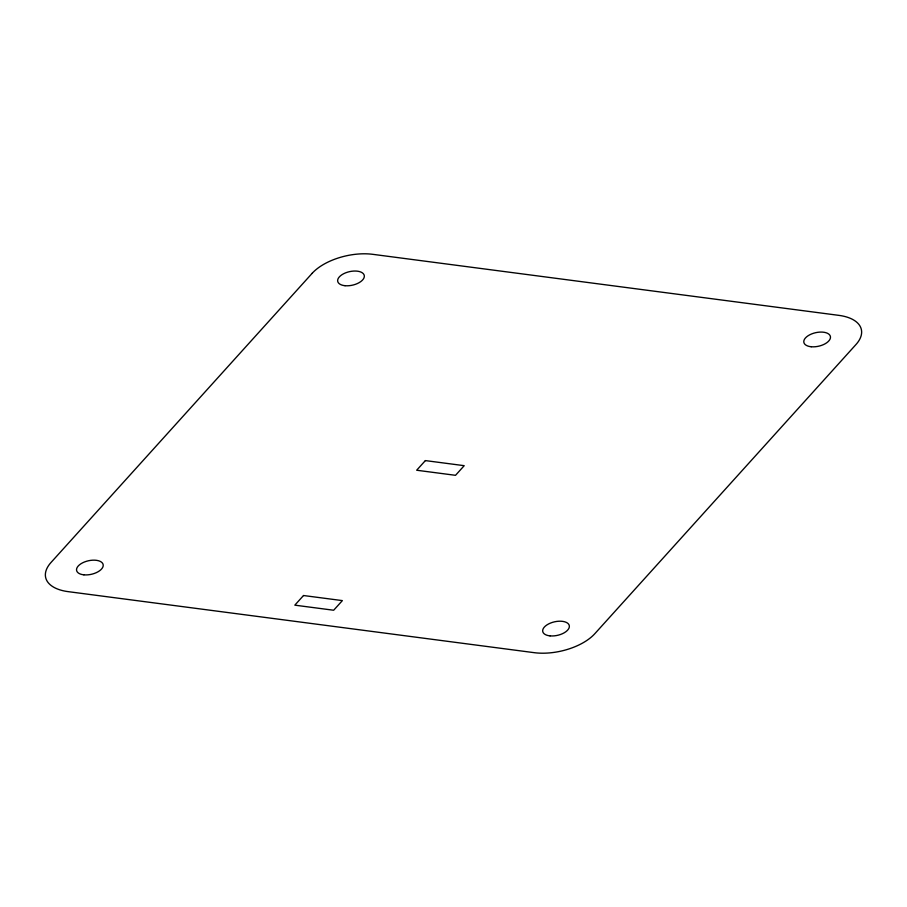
<?xml version="1.0" encoding="UTF-8"?>
<svg xmlns="http://www.w3.org/2000/svg" width="907" height="907" viewBox="0 0 907 907"><rect width="100%" height="100%" fill="white"/><g stroke="black" fill="none" stroke-linecap="round" stroke-linejoin="round"><path stroke-width="1.36" d="M312.144 273.336L51.03 562.465A45.339 23.083 -12.7 0 0 68.116 591.636L534.257 652.677A45.339 23.083 -12.7 0 0 594.856 633.664L855.97 344.535A45.339 23.083 -12.7 0 0 838.884 315.364L372.743 254.323A45.339 23.083 -12.7 0 0 312.144 273.336M303.516 595.525L294.82 605.162L333.663 610.241L342.37 600.604L303.516 595.525M425.372 460.597L416.664 470.234L455.518 475.313L464.214 465.676L425.372 460.597M811.164 346.746A13.605 6.927 -12.7 0 0 830.461 336.826A13.605 6.927 -12.7 0 0 809.758 334.785A13.605 6.927 -12.7 0 0 811.164 346.746M550.05 635.875A13.605 6.927 -12.7 0 0 569.347 625.955A13.605 6.927 -12.7 0 0 548.644 623.914A13.605 6.927 -12.7 0 0 550.05 635.875M83.909 574.834A13.605 6.927 -12.7 0 0 103.205 564.925A13.605 6.927 -12.7 0 0 82.503 562.873A13.605 6.927 -12.7 0 0 83.909 574.834M345.023 285.705A13.605 6.927 -12.7 0 0 364.319 275.796A13.605 6.927 -12.7 0 0 343.617 273.744A13.605 6.927 -12.7 0 0 345.023 285.705"/></g></svg>
